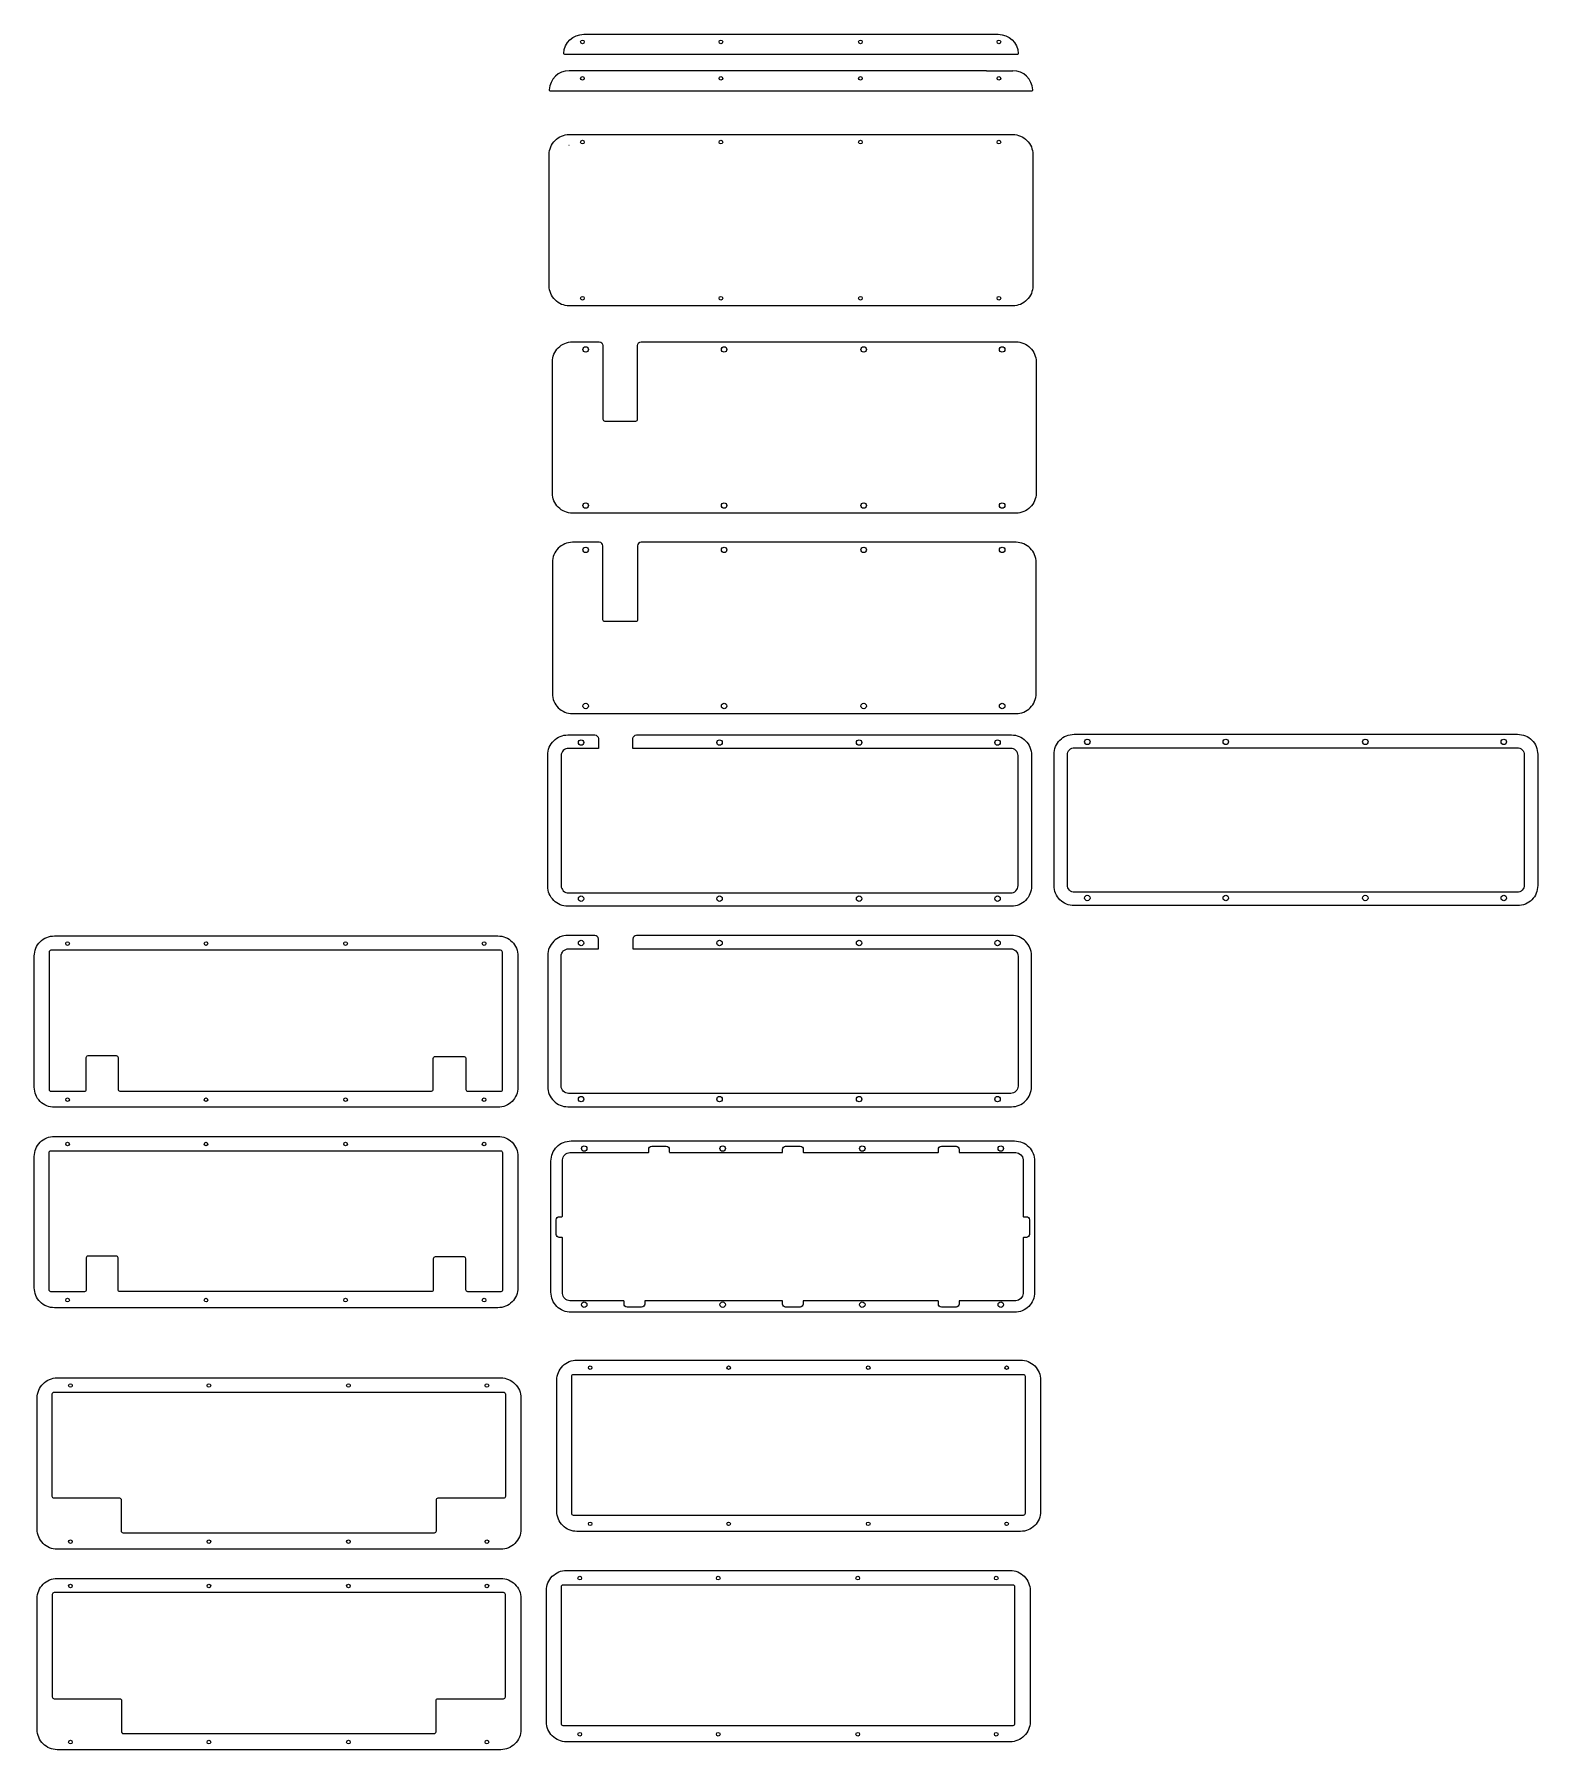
# Model space of a CAD drawing. Header units: millimetres. Extents: x -534 to 292, y -737 to 204.
import ezdxf

# ---------------------------------------------------------------- set-up
doc = ezdxf.new("R2010")
doc.units = ezdxf.units.MM
doc.layers.get('0').update_dxf_attribs({"linetype": 'CONTINUOUS'})

msp = doc.modelspace()

# ---------------------------------------------------------------- linework, layer by layer
for p, q in [((-10.94, 183.92), (-239.96, 183.92)), ((-10.94, 183.92), (3.52, 183.92)), ((-250.45, 172.92), (14.01, 172.92)), ((-240.06, 142.92), (-240.22, 142.92))]:
    msp.add_line(p, q)
for points in [[(6.01, 192.92), (-242.45, 192.92, -0.428236), (-242.95, 193.44, -0.400329), (-231.96, 203.92), (-10.94, 203.92), (-4.48, 203.92, -0.400329), (6.51, 193.44, -0.428236)], [(-250.96, 85.81), (-250.96, 137.92, -0.414214), (-239.96, 148.92), (-10.94, 148.92), (3.52, 148.92, -0.414214), (14.52, 137.92), (14.52, 65.91, -0.414214), (3.52, 54.91), (-239.96, 54.91, -0.414214), (-250.96, 65.91)], [(16.3, -47.85, -0.414214), (5.3, -58.85), (-238.18, -58.85, -0.414214), (-249.18, -47.85), (-249.18, -27.95), (-249.18, 24.16, -0.414214), (-238.18, 35.16), (-223.45, 35.16, -0.414214), (-221.45, 33.16), (-221.45, 27.8), (-221.45, -7.31, 0.414214), (-220.45, -8.31), (-203.44, -8.31, 0.414214), (-202.44, -7.31), (-202.44, 27.8), (-202.44, 33.16, -0.414214), (-200.44, 35.16), (-9.17, 35.16), (5.3, 35.16, -0.414214), (16.3, 24.16)], [(-221.45, -117.31), (-221.45, -82.2), (-221.45, -76.84, 0.414214), (-223.45, -74.84), (-238.18, -74.84, 0.414214), (-249.18, -85.84), (-249.18, -137.95), (-249.18, -157.85, 0.414214), (-238.18, -168.85), (5.3, -168.85, 0.414214), (16.3, -157.85), (16.3, -85.84, 0.414214), (5.3, -74.84), (-9.17, -74.84), (-200.44, -74.84, 0.414214), (-202.44, -76.84), (-202.44, -82.2), (-202.44, -117.31, -0.414214), (-203.44, -118.31), (-220.45, -118.31, -0.414214)], [(-251.71, -191.53, -0.414214), (-240.71, -180.53), (-225.97, -180.53, -0.414214), (-223.97, -182.53), (-223.97, -187.89), (-240.36, -187.89, 0.414214), (-244.36, -191.89), (-244.36, -263.2, 0.414214), (-240.36, -267.2), (2.42, -267.2, 0.414214), (6.42, -263.2), (6.42, -191.89, 0.414214), (2.42, -187.89), (-204.96, -187.89), (-204.96, -182.53, -0.414214), (-202.96, -180.53), (-11.69, -180.53), (2.77, -180.53, -0.414214), (13.77, -191.53), (13.77, -263.54, -0.414214), (2.77, -274.54), (-240.71, -274.54, -0.414214), (-251.71, -263.54), (-251.71, -243.64)], [(291.61, -263.18, -0.414214), (280.61, -274.18), (37.13, -274.18, -0.414214), (26.13, -263.18), (26.13, -243.28), (26.13, -191.17, -0.414214), (37.13, -180.17), (266.14, -180.17), (280.61, -180.17, -0.414214), (291.61, -191.17)], [(72.17, -187.53), (280.26, -187.53, -0.414214), (284.26, -191.53), (284.26, -262.84, -0.414214), (280.26, -266.84), (37.48, -266.84, -0.414214), (33.48, -262.84), (33.48, -191.53, -0.414214), (37.48, -187.53), (54.56, -187.53)], [(-522.55, -290.82), (-293.53, -290.82), (-279.07, -290.82, -0.414214), (-268.07, -301.82), (-268.07, -373.83, -0.414214), (-279.07, -384.83), (-522.55, -384.83, -0.414214), (-533.55, -373.83), (-533.55, -353.93), (-533.55, -301.82, -0.414214)], [(-204.96, -292.53), (-204.96, -297.89), (2.42, -297.89, -0.414214), (6.42, -301.89), (6.42, -373.2, -0.414214), (2.42, -377.2), (-240.36, -377.2, -0.414214), (-244.36, -373.2), (-244.36, -301.89, -0.414214), (-240.36, -297.89), (-223.97, -297.89), (-223.97, -292.53, 0.414214), (-225.97, -290.53), (-240.71, -290.53, 0.414214), (-251.71, -301.53), (-251.71, -353.64), (-251.71, -373.54, 0.414214), (-240.71, -384.54), (2.77, -384.54, 0.414214), (13.77, -373.54), (13.77, -301.53, 0.414214), (2.77, -290.53), (-11.69, -290.53), (-202.96, -290.53, 0.414214)], [(-524.39, -376.05), (-506.06, -376.05, 0.414214), (-505.06, -375.05), (-505.06, -357.48, -0.414214), (-504.06, -356.48), (-488.56, -356.48, -0.414214), (-487.56, -357.48), (-487.56, -374.95, 0.414214), (-486.56, -375.95), (-315.56, -375.95, 0.414214), (-314.56, -374.95), (-314.56, -357.98, -0.414214), (-313.56, -356.98), (-297.63, -356.98, -0.405449), (-296.66, -357.98), (-296.66, -375.05, 0.414214), (-295.66, -376.05), (-277.5, -376.05, 0.414214), (-276.5, -375.05), (-276.5, -356.47), (-276.59, -356.47), (-276.59, -299.7, 0.414214), (-277.59, -298.7), (-524.39, -298.7, 0.414214), (-525.39, -299.7), (-525.39, -356.48), (-525.39, -375.05, 0.414214)], [(-533.55, -483.83), (-533.55, -463.93), (-533.55, -411.82, -0.414214), (-522.55, -400.82), (-293.53, -400.82), (-279.07, -400.82, -0.414214), (-268.07, -411.82), (-268.07, -483.83, -0.414214), (-279.07, -494.83), (-522.55, -494.83, -0.414214)], [(-249.97, -414.32, -0.414214), (-238.97, -403.32), (-9.96, -403.32), (4.51, -403.32, -0.414214), (15.51, -414.32), (15.51, -486.33, -0.414214), (4.51, -497.33), (-238.97, -497.33, -0.414214), (-249.97, -486.33), (-249.97, -466.43)], [(-277.5, -486.05), (-295.66, -486.05, -0.414214), (-296.66, -485.05), (-296.66, -467.98, 0.405449), (-297.63, -466.98), (-313.56, -466.98, 0.414214), (-314.56, -467.98), (-314.56, -484.95, -0.414214), (-315.56, -485.95), (-486.56, -485.95, -0.414214), (-487.56, -484.95), (-487.56, -467.48, 0.414214), (-488.56, -466.48), (-504.06, -466.48, 0.414214), (-505.06, -467.48), (-505.06, -485.05, -0.414214), (-506.06, -486.05), (-524.39, -486.05, -0.414214), (-525.39, -485.05), (-525.39, -466.48), (-525.39, -409.7, -0.414214), (-524.39, -408.7), (-277.59, -408.7, -0.414214), (-276.59, -409.7), (-276.59, -466.47), (-276.5, -466.47), (-276.5, -485.05, -0.414214)], [(-122.81, -409.32), (-122.81, -407.82, -0.414214), (-121.16, -406.17), (-113.16, -406.17, -0.414214), (-111.51, -407.82), (-111.51, -409.32, 0.414214), (-111.16, -409.67), (-37.66, -409.67, 0.414214), (-37.31, -409.32), (-37.31, -407.82, -0.414214), (-35.66, -406.17), (-27.66, -406.17, -0.414214), (-26.01, -407.82), (-26.01, -409.32, 0.414214), (-25.66, -409.67), (5.15, -409.67, -0.414188), (9.15, -413.67), (9.16, -444.55, 0.41942), (9.51, -444.91), (11.01, -444.91, -0.414214), (12.66, -446.56), (12.66, -454.56, -0.414214), (11.01, -456.21), (9.51, -456.21, 0.300136), (9.19, -456.42), (9.16, -486.99, -0.413933), (5.16, -490.98), (-25.71, -490.98, 0.365432), (-26.01, -491.33), (-26.01, -492.83, -0.414214), (-27.66, -494.48), (-35.66, -494.48, -0.414214), (-37.31, -492.83), (-37.31, -491.33, 0.365435), (-37.6, -490.98), (-111.25, -490.98, 0.365468), (-111.54, -491.33), (-111.54, -492.83, -0.414214), (-113.19, -494.48), (-121.19, -494.48, -0.414214), (-122.84, -492.83), (-122.84, -491.33, 0.365396), (-123.13, -490.98), (-198.25, -490.98, 0.3655), (-198.54, -491.33), (-198.54, -492.83, -0.414214), (-200.19, -494.48), (-208.19, -494.48, -0.414214), (-209.84, -492.83), (-209.84, -491.33, 0.365436), (-210.13, -490.98), (-239.62, -490.98, -0.414214), (-243.62, -486.98), (-243.62, -456.52, 0.385886), (-243.97, -456.21), (-245.47, -456.21, -0.414214), (-247.12, -454.56), (-247.12, -446.56, -0.414214), (-245.47, -444.91), (-243.97, -444.91, 0.385886), (-243.62, -444.59), (-243.62, -413.67, -0.414214), (-239.62, -409.67), (-196.66, -409.67, 0.414214), (-196.31, -409.32), (-196.31, -407.82, -0.414214), (-194.66, -406.17), (-186.66, -406.17, -0.414214), (-185.01, -407.82), (-185.01, -409.32, 0.414214), (-184.66, -409.67), (-123.16, -409.67, 0.414214)], [(-246.72, -606.57), (-246.72, -586.67), (-246.72, -534.56, -0.414214), (-235.72, -523.56), (-6.7, -523.56), (7.76, -523.56, -0.414214), (18.76, -534.56), (18.76, -606.57, -0.414214), (7.76, -617.57), (-235.72, -617.57, -0.414214)], [(-277.49, -627.34), (-520.97, -627.34, -0.414214), (-531.97, -616.34), (-531.97, -596.44), (-531.97, -544.33, -0.414214), (-520.97, -533.33), (-291.95, -533.33), (-277.49, -533.33, -0.414214), (-266.49, -544.33), (-266.49, -616.34, -0.414214)], [(-238.56, -607.79), (-238.56, -532.44, -0.414214), (-237.56, -531.44), (9.24, -531.44, -0.414214), (10.24, -532.44), (10.24, -607.79, -0.414214), (9.24, -608.79), (-237.56, -608.79, -0.414214)], [(-523.71, -542.17, -0.414214), (-522.71, -541.17), (-276, -541.17, -0.414214), (-275, -542.17), (-275, -598.37, -0.414214), (-276, -599.37), (-312.01, -599.37, 0.414214), (-313.01, -600.37), (-313.01, -617.45, -0.414214), (-314.01, -618.45), (-484.68, -618.45, -0.414214), (-485.68, -617.45), (-485.68, -600.38, 0.414214), (-486.68, -599.38), (-522.71, -599.38, -0.414214), (-523.71, -598.38)], [(2.04, -733), (-241.45, -733, -0.414214), (-252.45, -722), (-252.45, -702.1), (-252.45, -649.99, -0.414214), (-241.45, -638.99), (-12.43, -638.99), (2.04, -638.99, -0.414214), (13.04, -649.99), (13.04, -722, -0.414214)], [(-520.97, -737.34, -0.414214), (-531.97, -726.34), (-531.97, -706.44), (-531.97, -654.33, -0.414214), (-520.97, -643.33), (-291.95, -643.33), (-277.49, -643.33, -0.414214), (-266.49, -654.33), (-266.49, -726.34, -0.414214), (-277.49, -737.34)], [(4.52, -647.86), (4.52, -723.21, -0.414214), (3.52, -724.21), (-243.28, -724.21, -0.414214), (-244.28, -723.21), (-244.28, -647.86, -0.414214), (-243.28, -646.86), (3.52, -646.86, -0.414214)], [(-313.01, -710.37, -0.414214), (-312.01, -709.37), (-276, -709.37, 0.414214), (-275, -708.37), (-275, -652.17, 0.414214), (-276, -651.17), (-522.71, -651.17, 0.414214), (-523.71, -652.17), (-523.71, -708.38, 0.414214), (-522.71, -709.38), (-486.68, -709.38, -0.414214), (-485.68, -710.38), (-485.68, -727.45, 0.414214), (-484.68, -728.45), (-314.01, -728.45, 0.414214), (-313.01, -727.45)]]:
    msp.add_lwpolyline(points, format="xyb", close=True)
for centre, radius in [((-232.7, 199.75), 1), ((-156.7, 199.75), 1), ((-80.1, 199.75), 1), ((-4.1, 199.75), 1), ((-232.7, 179.75), 1), ((-156.7, 179.75), 1), ((-80.1, 179.75), 1), ((-4.1, 179.75), 1), ((-232.7, 144.75), 1), ((-156.7, 144.75), 1), ((-80.1, 144.75), 1), ((-4.1, 144.75), 1), ((-232.7, 59.08), 1), ((-156.7, 59.08), 1), ((-80.1, 59.08), 1), ((-4.1, 59.08), 1), ((-230.92, 30.99), 1.5), ((-154.92, 30.99), 1.5), ((-78.32, 30.99), 1.5), ((-2.32, 30.99), 1.5), ((-230.92, -54.68), 1.5), ((-154.92, -54.68), 1.5), ((-78.32, -54.68), 1.5), ((-2.32, -54.68), 1.5), ((-230.92, -79.01), 1.5), ((-154.92, -79.01), 1.5), ((-78.32, -79.01), 1.5), ((-2.32, -79.01), 1.5), ((-230.92, -164.68), 1.5), ((-154.92, -164.68), 1.5), ((-78.32, -164.68), 1.5), ((-2.32, -164.68), 1.5), ((-233.45, -184.7), 1.5), ((-157.45, -184.7), 1.5), ((-80.85, -184.7), 1.5), ((-4.85, -184.7), 1.5), ((44.39, -184.34), 1.5), ((120.39, -184.34), 1.5), ((196.99, -184.34), 1.5), ((272.99, -184.34), 1.5), ((-233.45, -270.37), 1.5), ((-157.45, -270.37), 1.5), ((-80.85, -270.37), 1.5), ((-4.85, -270.37), 1.5), ((44.39, -270.01), 1.5), ((120.39, -270.01), 1.5), ((196.99, -270.01), 1.5), ((272.99, -270.01), 1.5), ((-515.29, -294.99), 1), ((-439.29, -294.99), 1), ((-362.69, -294.99), 1), ((-286.69, -294.99), 1), ((-233.45, -294.7), 1.5), ((-157.45, -294.7), 1.5), ((-80.85, -294.7), 1.5), ((-4.85, -294.7), 1.5), ((-515.29, -380.66), 1), ((-439.29, -380.66), 1), ((-362.69, -380.66), 1), ((-286.69, -380.66), 1), ((-233.45, -380.37), 1.5), ((-157.45, -380.37), 1.5), ((-80.85, -380.37), 1.5), ((-4.85, -380.37), 1.5), ((-515.29, -404.99), 1), ((-439.29, -404.99), 1), ((-362.69, -404.99), 1), ((-286.69, -404.99), 1), ((-231.71, -407.49), 1.5), ((-155.71, -407.49), 1.5), ((-79.11, -407.49), 1.5), ((-3.11, -407.49), 1.5), ((-515.29, -490.66), 1), ((-439.29, -490.66), 1), ((-362.69, -490.66), 1), ((-286.69, -490.66), 1), ((-231.71, -493.16), 1.5), ((-155.71, -493.16), 1.5), ((-79.11, -493.16), 1.5), ((-3.11, -493.16), 1.5), ((-228.46, -527.73), 1), ((-152.46, -527.73), 1), ((-75.86, -527.73), 1), ((0.14, -527.73), 1), ((-513.71, -537.5), 1), ((-437.71, -537.5), 1), ((-361.11, -537.5), 1), ((-285.11, -537.5), 1), ((-228.46, -613.4), 1), ((-152.46, -613.4), 1), ((-75.86, -613.4), 1), ((0.14, -613.4), 1), ((-513.71, -623.17), 1), ((-437.71, -623.17), 1), ((-361.11, -623.17), 1), ((-285.11, -623.17), 1), ((-513.71, -647.5), 1), ((-437.71, -647.5), 1), ((-361.11, -647.5), 1), ((-285.11, -647.5), 1), ((-234.18, -643.16), 1), ((-158.18, -643.16), 1), ((-81.58, -643.16), 1), ((-5.58, -643.16), 1), ((-513.71, -733.17), 1), ((-437.71, -733.17), 1), ((-361.11, -733.17), 1), ((-285.11, -733.17), 1), ((-234.18, -728.83), 1), ((-158.18, -728.83), 1), ((-81.58, -728.83), 1), ((-5.58, -728.83), 1)]:
    msp.add_circle(centre, radius)
for centre, radius, start, end in [((-239.96, 172.92), 11, 90, 177.2706), ((3.52, 172.92), 11, 2.7294, 90), ((-250.45, 173.42), 0.5, 177.2706, 270), ((14.01, 173.42), 0.5, -90, 2.7294)]:
    msp.add_arc(centre, radius, start, end)

doc.saveas('drawing.dxf')
